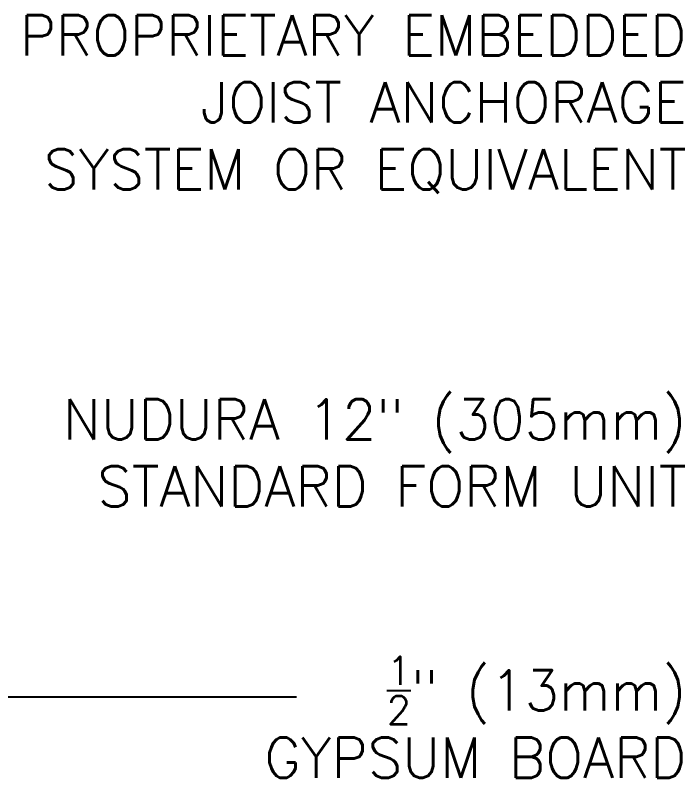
# Model space of a CAD drawing. Header units: inches. Extents: x 109 to 199, y 89.4 to 156.7.
# Drawn here: x 184.57 to 197.07, y 112.33 to 126.56 of the extents above; entities that cross this region are included whole.
import ezdxf

# ---------------------------------------------------------------- set-up
doc = ezdxf.new("R2010")
doc.units = ezdxf.units.IN
doc.header["$LTSCALE"] = 0.5
doc.header["$MEASUREMENT"] = 0
doc.layers.add('TEXT', color=4, linetype='Continuous')
doc.styles.add('DIM', font='romans.shx', dxfattribs={"width": 0.7})
doc.styles.add('ROMANS', font='romans.shx', dxfattribs={"height": 0.75})
doc.dimstyles.new('ext_12', dxfattribs={"dimscale": 12, "dimtxt": 0.09375, "dimasz": 0.09375, "dimexe": 0.09375, "dimexo": 0.0625, "dimgap": 0.0625, "dimtad": 1, "dimdec": 1, "dimzin": 3, "dimdsep": 46, "dimlunit": 4, "dimtxsty": 'DIM', "dimcen": 0.09, "dimdle": 0.09375, "dimclrt": 4, "dimadec": 0, "dimazin": 0, "dimtfac": 1, "dimtdec": 1, "dimtmove": 2, "dimatfit": 3, "dimfxl": 1, "dimfrac": 2, "dimtolj": 1, "dimtzin": 0, "dimarcsym": 0})

msp = doc.modelspace()

# ---------------------------------------------------------------- texts
at = {"layer": 'TEXT', "char_height": 0.75, "attachment_point": 6, "style": 'ROMANS'}
for s, insert, width in [('PROPRIETARY EMBEDDED JOIST ANCHORAGE \\PSYSTEM OR EQUIVALENT', (197.099, 124.898), 13.76939), ('\\A1;NUDURA 12" (305mm) STANDARD FORM UNIT', (197.099, 118.395), 14.69725), ('\\A1;{\\H0.7x;\\S1/2;}" (13mm) GYPSUM BOARD', (197.099, 113.464), 9.12398)]:
    msp.add_mtext(s, dxfattribs=dict(at, insert=insert, width=width))

# ---------------------------------------------------------------- leaders
at = {"layer": 'TEXT'}
msp.add_leader([(179.502, 113.843), (184.268, 113.843), (189.821, 113.843)], dimstyle='ext_12', override={"dimtad": 0}, dxfattribs=at)

doc.saveas('drawing.dxf')
